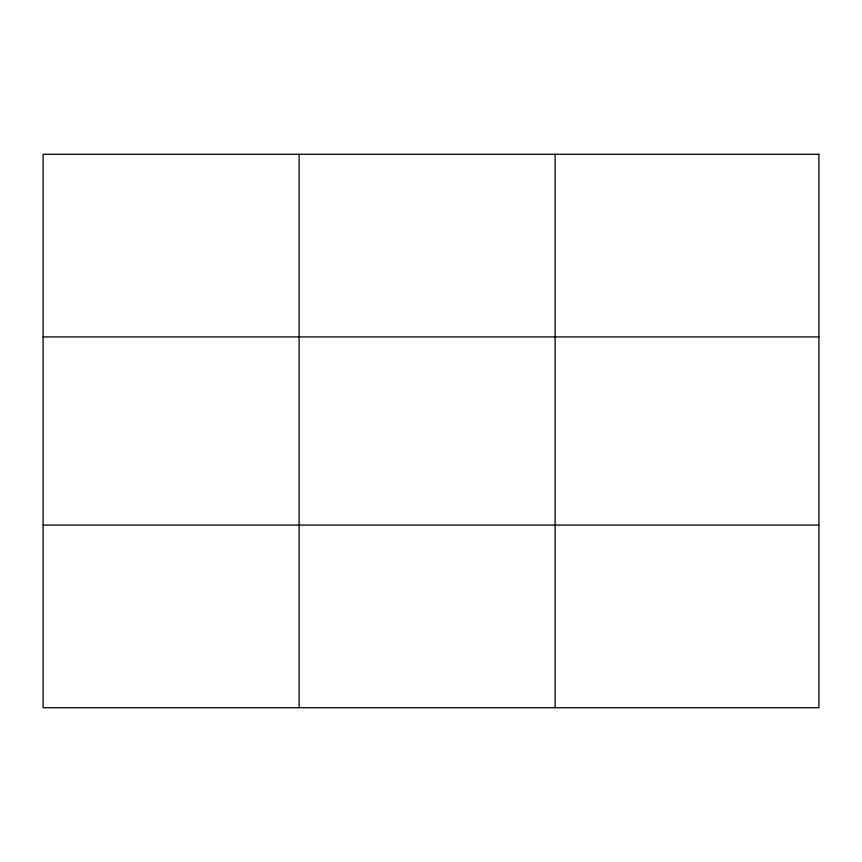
<?xml version="1.0" encoding="UTF-8"?>
<svg xmlns="http://www.w3.org/2000/svg" width="862" height="862" viewBox="0 0 862 862"><rect width="100%" height="100%" fill="white"/><g stroke="black" fill="none" stroke-linecap="round" stroke-linejoin="round"><path stroke-width="1.29" d="M299.114 154.276L299.114 707.724M555.128 154.276L555.128 707.724M43.1 336.913L818.9 336.913M43.1 525.087L818.9 525.087M818.9 154.276L818.9 707.724L43.1 707.724L43.1 154.276L818.9 154.276"/></g></svg>
